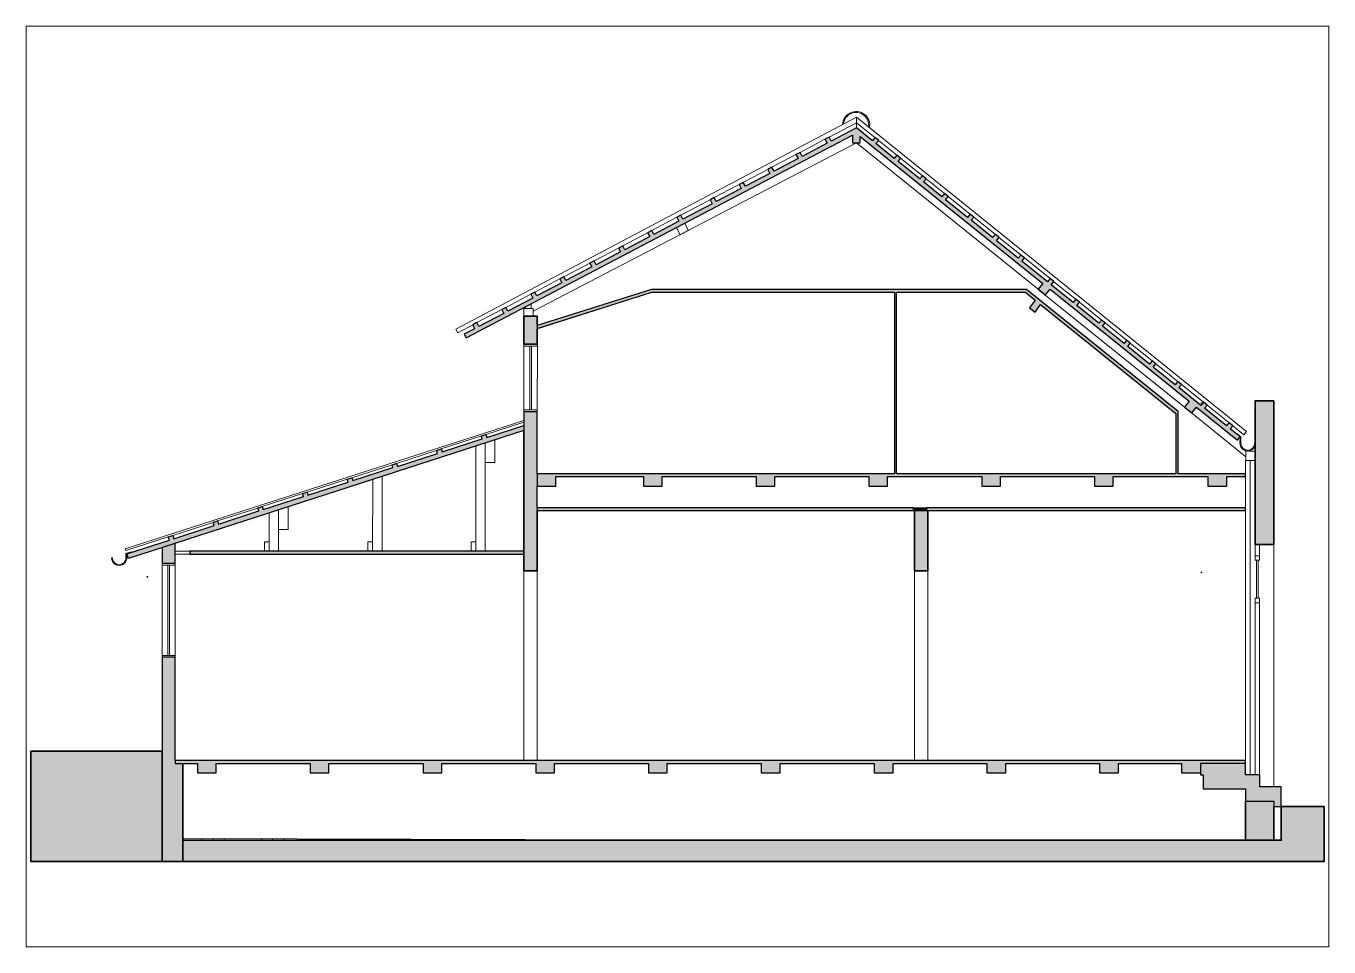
# Paper-space layout 'Layout2' of a CAD drawing. Header units: millimetres. Extents: x 30 to 267, y 21 to 189.
# The model-space entities are those that its viewports show. They can reach past a viewport. Long polylines and large blocks are cut down to what shows.
import ezdxf

# ---------------------------------------------------------------- set-up
doc = ezdxf.new("R2010")
doc.units = ezdxf.units.MM
doc.layers.get('0').update_dxf_attribs({"color": 250, "lineweight": 25})
for name, color, linetype, lineweight in [('A-ALV-___-___-EXI', 250, 'Continuous', 35), ('A-BAS-___-___-EXI', 250, 'Continuous', 35), ('A-COB-___-___-EXI', 250, 'Continuous', 25), ('A-ESC-___-___-EXI', 250, 'Continuous', 25), ('A-JAN-___-___-EXI', 250, 'Continuous', 25), ('A-PIS-___-___-EXI', 250, 'Continuous', 25), ('A-POR-___-___-EXI', 250, 'Continuous', 25)]:
    doc.layers.add(name, color=color, linetype=linetype, lineweight=lineweight)

msp = doc.modelspace()

# ---------------------------------------------------------------- hatches: boundary and pattern name
at = {"layer": 'A-ALV-___-___-EXI'}
h = msp.add_hatch(color=11, dxfattribs=at)
h.paths.add_polyline_path([(-4968, -18594), (-4968, -17556), (-5048, -17556), (-5048, -16427), (-5187, -16427), (-5187, -18594)])
h.paths.add_polyline_path([(6325, -18369), (6610, -18369), (6610, -17953), (6312, -17953), (6312, -18369)])
h.paths.add_polyline_path([(-1206, -15510), (-1206, -13824), (-1348, -13824), (-1348, -15510)])
h.paths.add_polyline_path([(2852, -15510), (2939, -15510), (2939, -14871), (2798, -14871), (2798, -15510)])
h.paths.add_polyline_path([(-5048, -15430), (-5048, -15217), (-5187, -15262), (-5187, -15430), (-5063, -15430)])
h.paths.add_polyline_path([(6610, -15230), (6610, -13706), (6414, -13706), (6414, -15230)])
h.paths.add_polyline_path([(-1206, -13106), (-1207, -12809), (-1348, -12809), (-1348, -13106), (-1207, -13106)])
at = {"layer": 'A-ALV-___-___-EXI', "lineweight": 9}
h = msp.add_hatch(color=252, dxfattribs=at)
h.paths.add_polyline_path([(-1202, -13106), (-1202, -12939), (-1206, -12940), (-1206, -13098)])
h.paths.add_polyline_path([(-1206, -12908), (-1202, -12907), (-1202, -12809), (-1206, -12809)])
at = {"layer": 'A-BAS-___-___-EXI', "true_color": 0xcb9898}
h = msp.add_hatch(color=253, dxfattribs=at)
h.paths.add_polyline_path([(-6581, -18594), (-5187, -18594), (-5187, -17425), (-6581, -17425)])
h.paths.add_polyline_path([(2852, -18594), (7146, -18594), (7146, -18012), (6690, -18012), (6690, -18369), (-4968, -18369), (-4968, -18594)])
at = {"layer": 'A-COB-___-___-EXI', "true_color": 0xc19a82}
h = msp.add_hatch(color=33, dxfattribs=at)
h.paths.add_polyline_path([(-4812, -17655), (-4613, -17655), (-4613, -17556), (-3615, -17556), (-3615, -17655), (-3416, -17655), (-3416, -17556), (-2418, -17556), (-2418, -17655), (-2220, -17655), (-2220, -17556), (-1221, -17556), (-1221, -17655), (-1023, -17655), (-1023, -17556), (-24, -17556), (-24, -17655), (174, -17655), (174, -17556), (1172, -17556), (1172, -17655), (1371, -17655), (1371, -17556), (2369, -17556), (2369, -17655), (2570, -17655), (2570, -17556), (3566, -17556), (3566, -17655), (3767, -17655), (3767, -17556), (4763, -17556), (4763, -17655), (4963, -17655), (4963, -17556), (5633, -17556), (5633, -17655), (5833, -17655), (5833, -17554), (6312, -17554), (6312, -17524), (-5048, -17524), (-5048, -17556), (-4812, -17556)])
h.paths.add_polyline_path([(-5544, -15378), (-1348, -14020), (-1348, -13967), (-1740, -14094), (-1751, -14064), (-1798, -14079), (-1789, -14110), (-2215, -14248), (-2226, -14217), (-2274, -14232), (-2264, -14264), (-2690, -14402), (-2701, -14370), (-2747, -14385), (-2737, -14415), (-3163, -14553), (-3174, -14522), (-3222, -14538), (-3212, -14569), (-3639, -14707), (-3648, -14675), (-3697, -14691), (-3687, -14722), (-4114, -14860), (-4124, -14828), (-4172, -14844), (-4160, -14875), (-4588, -15015), (-4598, -14981), (-4645, -14997), (-4634, -15031), (-5063, -15170), (-5073, -15135), (-5122, -15150), (-5110, -15185), (-5561, -15331)])
h.paths.add_polyline_path([(-2352, -15332), (-1348, -15332), (-1348, -15300), (-4894, -15300), (-4894, -15332)])
h.paths.add_polyline_path([(2787, -14871), (2787, -14842), (-1206, -14842), (-1206, -14871)])
h.paths.add_polyline_path([(5455, -14871), (6312, -14871), (6312, -14841), (2926, -14841), (2926, -14871)])
h.paths.add_polyline_path([(3710, -14611), (3710, -14510), (4708, -14510), (4708, -14611), (4906, -14611), (4906, -14510), (5911, -14510), (5911, -14611), (6112, -14611), (6112, -14510), (6312, -14510), (6312, -14480), (5595, -14480), (5595, -13820), (3988, -12526), (7, -12526), (-1207, -12908), (-1207, -12940), (12, -12555), (2587, -12555), (2587, -14480), (-1206, -14480), (-1206, -14611), (-1008, -14611), (-1008, -14510), (-79, -14510), (-79, -14611), (119, -14611), (119, -14510), (1118, -14510), (1118, -14611), (1316, -14611), (1316, -14510), (2314, -14510), (2314, -14611), (2513, -14611), (2513, -14510), (3511, -14510), (3511, -14611)])
h.paths.add_polyline_path([(2852, -14480), (2606, -14480), (2606, -12555), (3977, -12555), (4077, -12638), (4020, -12718), (4079, -12765), (4136, -12685), (5573, -13842), (5573, -14480), (5455, -14480)])
h.paths.add_polyline_path([(6226, -14124), (6253, -14090), (6147, -14004), (6175, -13970), (6135, -13938), (6108, -13973), (5876, -13786), (5904, -13751), (5865, -13720), (5837, -13755), (5603, -13566), (5630, -13533), (5592, -13501), (5566, -13536), (5332, -13348), (5360, -13313), (5320, -13281), (5293, -13317), (5061, -13129), (5088, -13094), (5048, -13062), (5022, -13098), (4793, -12914), (4820, -12878), (4782, -12849), (4753, -12884), (4520, -12695), (4550, -12661), (4510, -12629), (4482, -12663), (4250, -12475), (4277, -12441), (4237, -12410), (4210, -12444), (3938, -12225), (3965, -12190), (3927, -12161), (3900, -12194), (3667, -12007), (3695, -11971), (3655, -11941), (3627, -11975), (3400, -11791), (3427, -11757), (3389, -11726), (3361, -11760), (3127, -11572), (3154, -11538), (3116, -11506), (3089, -11541), (2895, -11384), (2922, -11350), (2882, -11318), (2855, -11352), (2623, -11166), (2650, -11131), (2612, -11099), (2583, -11134), (2389, -10977), (2418, -10943), (2378, -10911), (2351, -10946), (2181, -10810), (1915, -10950), (1892, -10907), (1848, -10930), (1871, -10973), (1605, -11113), (1584, -11070), (1540, -11093), (1562, -11135), (1307, -11269), (1284, -11228), (1240, -11251), (1263, -11293), (1003, -11429), (980, -11388), (936, -11411), (959, -11453), (693, -11593), (672, -11550), (628, -11574), (649, -11616), (340, -11778), (318, -11737), (275, -11759), (296, -11801), (32, -11940), (10, -11899), (-35, -11923), (-12, -11963), (-278, -12103), (-299, -12062), (-343, -12085), (-322, -12126), (-582, -12263), (-603, -12222), (-647, -12245), (-626, -12286), (-901, -12430), (-922, -12390), (-966, -12413), (-945, -12454), (-1209, -12593), (-1230, -12552), (-1274, -12576), (-1253, -12616), (-1518, -12755), (-1538, -12715), (-1583, -12738), (-1562, -12778), (-1827, -12918), (-1847, -12877), (-1891, -12901), (-1872, -12941), (-1981, -12999), (-1960, -13037), (2141, -10888), (2141, -10968), (2222, -10968), (2222, -10900), (4159, -12460), (4109, -12522), (4187, -12583), (4237, -12523), (5712, -13710), (5662, -13773), (5740, -13834), (5791, -13774)])
at = {"layer": 'A-COB-___-___-EXI', "lineweight": 9}
for points in [[(-1103, -12910), (20, -12555), (12, -12555), (-1025, -12883), (-1098, -12908)], [(4154, -12660), (4155, -12659), (4154, -12659)], [(-1202, -12942), (-1098, -12908), (-1025, -12883), (-1202, -12939), (-1202, -12941)], [(2926, -14858), (2926, -14841), (2787, -14842), (2787, -14857), (2852, -14857)]]:
    msp.add_hatch(color=252, dxfattribs=at).paths.add_polyline_path(points)
at = {"layer": 'A-ESC-___-___-EXI', "true_color": 0xc19a82}
msp.add_hatch(color=33, dxfattribs=at).paths.add_polyline_path([(6690, -18012), (6690, -17803), (6462, -17803), (6462, -17674), (6312, -17674), (6312, -17554), (5833, -17554), (5833, -17674), (5863, -17674), (5863, -17824), (6312, -17824), (6312, -17953), (6610, -17953), (6610, -18012)])

# ---------------------------------------------------------------- linework, layer by layer
at = {"layer": 'A-ALV-___-___-EXI', "color": 28, "lineweight": 15}
for p, q in [((6361, -14341), (6361, -17674)), ((6312, -17524), (6312, -14871)), ((6610, -15230), (6610, -17803))]:
    msp.add_line(p, q, dxfattribs=at)
at = {"layer": 'A-ALV-___-___-EXI', "color": 18, "lineweight": 9}
for p, q in [((6414, -15401), (6414, -15230)), ((6414, -15350), (6460, -15350)), ((6428, -15399), (6428, -15798)), ((6447, -15399), (6447, -15798)), ((6414, -15850), (6460, -15850))]:
    msp.add_line(p, q, dxfattribs=at)
at = {"layer": 'A-ALV-___-___-EXI'}
for p, q in [((-4968, -18369), (-4968, -17556)), ((6312, -17953), (6312, -18369)), ((6610, -18369), (6610, -18012)), ((-5187, -18594), (-4968, -18594))]:
    msp.add_line(p, q, dxfattribs=at)
for points in [[(-1206, -12908), (-1206, -12809), (-1348, -12809), (-1348, -13106), (-1206, -13106), (-1206, -12940)], [(-1348, -14020), (-1348, -15510), (-1206, -15510), (-1206, -14871)], [(2926, -14871), (2798, -14871), (2798, -15510), (2939, -15510), (2939, -14871)]]:
    msp.add_lwpolyline(points, dxfattribs=at)
at = {"layer": 'A-ALV-___-___-EXI', "color": 18, "lineweight": 9, "flags": 128}
for points in [[(-1206, -12809), (-1202, -12809), (-1202, -12907), (-1202, -12809)], [(5848, -15527), (5846, -15525), (5844, -15523), (5842, -15525), (5839, -15527), (5842, -15529), (5844, -15532), (5846, -15529)]]:
    msp.add_lwpolyline(points, close=True, dxfattribs=at)
at = {"layer": 'A-ALV-___-___-EXI'}
msp.add_lwpolyline([(6610, -13706), (6414, -13706), (6414, -15230), (6610, -15230)], close=True, dxfattribs=at)
at = {"layer": 'A-ALV-___-___-EXI', "color": 18, "lineweight": 9, "flags": 128}
for points in [[(6414, -15399), (6460, -15399), (6460, -15230)], [(6460, -17674), (6460, -15800), (6414, -15800), (6414, -17674)]]:
    msp.add_lwpolyline(points, dxfattribs=at)
at = {"layer": 'A-BAS-___-___-EXI', "color": 28, "lineweight": 15}
for p, q in [((-4968, -18350), (1089, -18369)), ((-4767, -18369), (-4767, -18350)), ((-4647, -18369), (-4647, -18352)), ((-4529, -18369), (-4529, -18352)), ((-4134, -18369), (-4134, -18352)), ((-4014, -18369), (-4014, -18354)), ((-3896, -18369), (-3896, -18354)), ((-3501, -18369), (-3501, -18354)), ((-3381, -18369), (-3381, -18356)), ((-3262, -18369), (-3262, -18356)), ((-2868, -18369), (-2868, -18356)), ((-2747, -18369), (-2747, -18358)), ((-2629, -18369), (-2629, -18358)), ((-2232, -18369), (-2232, -18358)), ((-2114, -18369), (-2114, -18360)), ((-1996, -18369), (-1996, -18360)), ((-1599, -18369), (-1599, -18360)), ((-1481, -18369), (-1481, -18362)), ((-1363, -18369), (-1363, -18362)), ((-966, -18369), (-966, -18362)), ((-848, -18369), (-848, -18364)), ((-729, -18369), (-729, -18364)), ((-333, -18369), (-333, -18364)), ((-214, -18369), (-214, -18364)), ((-96, -18369), (-96, -18366)), ((301, -18369), (301, -18366)), ((419, -18369), (419, -18366))]:
    msp.add_line(p, q, dxfattribs=at)
at = {"layer": 'A-BAS-___-___-EXI'}
for points in [[(-5187, -17425), (-6581, -17425), (-6581, -18594), (-5187, -18594)], [(-4968, -18369), (-4968, -18594), (7146, -18594), (7146, -18369), (7146, -18012), (6690, -18012), (6690, -18369)]]:
    msp.add_lwpolyline(points, close=True, dxfattribs=at)
at = {"layer": 'A-COB-___-___-EXI', "color": 18, "lineweight": 9}
for p, q in [((1584, -11070), (1848, -10930)), ((2181, -10968), (2181, -10970)), ((2417, -10944), (2611, -11100)), ((1284, -11228), (1540, -11093)), ((2649, -11131), (2882, -11319)), ((672, -11550), (1240, -11251)), ((693, -11592), (959, -11453)), ((947, -11432), (936, -11411)), ((2922, -11351), (3116, -11507)), ((318, -11737), (628, -11574)), ((3154, -11538), (3388, -11726)), ((10, -11899), (275, -11759)), ((3424, -11755), (3658, -11943)), ((-299, -12062), (-35, -11923)), ((3694, -11972), (3946, -12175)), ((-603, -12222), (-343, -12085)), ((-922, -12390), (-647, -12245)), ((3965, -12190), (4237, -12410)), ((-1230, -12552), (-966, -12413)), ((4277, -12442), (4517, -12635)), ((-1538, -12715), (-1274, -12576)), ((-1329, -12726), (-1329, -12707)), ((-1270, -12726), (-1270, -12676)), ((4399, -12596), (4482, -12663)), ((4521, -12694), (4754, -12883)), ((4549, -12661), (4798, -12861)), ((-1847, -12877), (-1583, -12738)), ((-1348, -12809), (-1348, -12728)), ((-1202, -12939), (-1202, -13106)), ((4820, -12879), (5048, -13062)), ((-1202, -13125), (-1348, -13125)), ((5087, -13094), (5320, -13282)), ((5360, -13314), (5865, -13720)), ((5904, -13751), (6135, -13938)), ((-1348, -13934), (-1751, -14064)), ((6175, -13970), (6160, -13957)), ((-1798, -14079), (-2226, -14217)), ((-1797, -14079), (-1789, -14109)), ((-2274, -14232), (-2701, -14370)), ((-2226, -14217), (-2272, -14231)), ((-1857, -15300), (-1857, -14185)), ((-1757, -15300), (-1757, -14153)), ((6405, -14160), (6414, -14158)), ((-2747, -14385), (-3174, -14522)), ((-2853, -15300), (-2853, -14508)), ((-2747, -14385), (-2737, -14415)), ((-3222, -14538), (-3648, -14675)), ((-2954, -15300), (-2952, -14539)), ((-3697, -14691), (-4124, -14828)), ((-3697, -14691), (-3687, -14722)), ((-3649, -14675), (-3678, -14685)), ((-4172, -14844), (-4598, -14981)), ((-4050, -15300), (-4050, -14894)), ((-3951, -15300), (-3951, -14862)), ((-4645, -14997), (-5073, -15135)), ((-5048, -15302), (-4894, -15302)), ((-5048, -15333), (-1348, -15333)), ((-5715, -15373), (-5726, -15373))]:
    msp.add_line(p, q, dxfattribs=at)
at = {"layer": 'A-COB-___-___-EXI', "color": 28, "lineweight": 15}
for p, q in [((4112, -12524), (5663, -13773)), ((5717, -13816), (6316, -14299)), ((6312, -14841), (6312, -14510))]:
    msp.add_line(p, q, dxfattribs=at)
at = {"layer": 'A-COB-___-___-EXI'}
msp.add_line((-1206, -14842), (-1206, -14611), dxfattribs=at)
at = {"layer": 'A-COB-___-___-EXI', "color": 18, "lineweight": 9, "flags": 128}
for points in [[(2181, -10810), (2181, -10698), (-2070, -12946), (-2049, -12984), (-1891, -12901)], [(1892, -10907), (2181, -10755), (2377, -10912)], [(6175, -13970), (6295, -14067), (6323, -14033), (2181, -10698)], [(271, -11869), (311, -11945), (400, -11899), (360, -11823)], [(-1249, -12809), (-1249, -12726), (-1348, -12726)], [(-5122, -15150), (-5572, -15295), (-5578, -15278), (-1348, -13915)], [(-1656, -14120), (-1656, -14362), (-1757, -14362)], [(-2696, -14384), (-2701, -14369), (-2729, -14379)], [(-3851, -14831), (-3851, -15071), (-3951, -15071)], [(-4100, -15300), (-4100, -15202), (-4050, -15202)], [(-3003, -15300), (-3003, -15202), (-2954, -15202)], [(-1907, -15300), (-1907, -15202), (-1857, -15202)]]:
    msp.add_lwpolyline(points, dxfattribs=at)
at = {"layer": 'A-COB-___-___-EXI'}
for points in [[(2141, -10888), (2141, -10968), (2222, -10968), (2222, -10900), (4159, -12460), (4109, -12522), (4187, -12583), (4237, -12523), (5712, -13710), (5662, -13773), (5740, -13834), (5791, -13774), (6226, -14124), (6253, -14090), (6147, -14004), (6175, -13970), (6135, -13938), (6108, -13973), (5876, -13786), (5904, -13751), (5865, -13720), (5837, -13755), (5603, -13566), (5630, -13533), (5592, -13501), (5566, -13536), (5332, -13348), (5360, -13313), (5320, -13281), (5293, -13317), (5061, -13129), (5088, -13094), (5048, -13062), (5022, -13098), (4793, -12914), (4820, -12878), (4782, -12849), (4753, -12884), (4520, -12695), (4550, -12661), (4510, -12629), (4482, -12663), (4250, -12475), (4277, -12441), (4237, -12410), (4210, -12444), (3938, -12225), (3965, -12190), (3927, -12161), (3900, -12194), (3667, -12007), (3695, -11971), (3655, -11941), (3627, -11975), (3400, -11791), (3427, -11757), (3389, -11726), (3361, -11760), (3127, -11572), (3154, -11538), (3116, -11506), (3089, -11541), (2895, -11384), (2922, -11350), (2882, -11318), (2855, -11352), (2623, -11166), (2650, -11131), (2612, -11099), (2583, -11134), (2389, -10977), (2418, -10943), (2378, -10911), (2351, -10946), (2181, -10810), (1915, -10950), (1892, -10907), (1848, -10930), (1871, -10973), (1605, -11113), (1584, -11070), (1540, -11093), (1562, -11135), (1307, -11269), (1284, -11228), (1240, -11251), (1263, -11293), (1003, -11429), (980, -11388), (936, -11411), (959, -11453), (693, -11593), (672, -11550), (628, -11574), (649, -11616), (340, -11778), (318, -11737), (275, -11759), (296, -11801), (32, -11940), (10, -11899), (-35, -11923), (-12, -11963), (-278, -12103), (-299, -12062), (-343, -12085), (-322, -12126), (-582, -12263), (-603, -12222), (-647, -12245), (-626, -12286), (-901, -12430), (-922, -12390), (-966, -12413), (-945, -12454), (-1209, -12593), (-1230, -12552), (-1274, -12576), (-1253, -12616), (-1518, -12755), (-1538, -12715), (-1583, -12738), (-1562, -12778), (-1827, -12918), (-1847, -12877), (-1891, -12901), (-1872, -12941), (-1981, -12999), (-1960, -13037)], [(-79, -14611), (119, -14611), (119, -14510), (1118, -14510), (1118, -14611), (1316, -14611), (1316, -14510), (2314, -14510), (2314, -14611), (2513, -14611), (2513, -14510), (3511, -14510), (3511, -14611), (3710, -14611), (3710, -14510), (4708, -14510), (4708, -14611), (4906, -14611), (4906, -14510), (5911, -14510), (5911, -14611), (6112, -14611), (6112, -14510), (6312, -14510), (6312, -14480), (5595, -14480), (5595, -13820), (3988, -12526), (7, -12526), (-1207, -12908), (-1207, -12940), (12, -12555), (2587, -12555), (2587, -14480), (-1206, -14480), (-1206, -14611), (-1008, -14611), (-1008, -14510), (-79, -14510)], [(5573, -14480), (2606, -14480), (2606, -12555), (3977, -12555), (4077, -12638), (4020, -12718), (4079, -12765), (4136, -12685), (5573, -13842)], [(2787, -14871), (2787, -14842), (-1206, -14842), (-1206, -14871)], [(6312, -14871), (6312, -14841), (2926, -14841), (2926, -14871)], [(-1348, -15332), (-1348, -15300), (-4894, -15300), (-4894, -15332)]]:
    msp.add_lwpolyline(points, close=True, dxfattribs=at)
at = {"layer": 'A-COB-___-___-EXI', "color": 28, "lineweight": 15, "flags": 128}
for points in [[(-1249, -12756), (2181, -10970), (4109, -12522)], [(6312, -14480), (6312, -14341), (6414, -14341), (6316, -14341), (6316, -14242), (6414, -14242)]]:
    msp.add_lwpolyline(points, dxfattribs=at)
at = {"layer": 'A-COB-___-___-EXI', "color": 252, "lineweight": 9, "flags": 128}
for points in [[(-1202, -12942), (20, -12555), (-1103, -12910), (-1025, -12883), (-1103, -12910), (-1111, -12910), (-1103, -12910), (-1202, -12942), (-1202, -12939), (-1202, -13106), (-1206, -13098), (-1202, -13106), (-1206, -13106), (-1202, -13106), (-1206, -13824)], [(4185, -12684), (4155, -12659), (4154, -12659), (4155, -12659), (4152, -12658), (4155, -12659), (4138, -12647)]]:
    msp.add_lwpolyline(points, dxfattribs=at)
at = {"layer": 'A-COB-___-___-EXI', "color": 252, "lineweight": 9}
for points in [[(4000, -12535), (3988, -12526), (5595, -13820)], [(4103, -12618), (4096, -12612), (4063, -12587)], [(4854, -13263), (5573, -13843), (5560, -13831)], [(2798, -14841), (2798, -14871), (2787, -14871), (2796, -14871)]]:
    msp.add_lwpolyline(points, dxfattribs=at)
at = {"layer": 'A-COB-___-___-EXI'}
for points in [[(-1206, -14480), (-1206, -13824), (-1348, -13824), (-1348, -13967), (-1348, -13995), (-1348, -14020), (-5544, -15378), (-5561, -15331), (-5110, -15185), (-5122, -15150), (-5073, -15135), (-5063, -15170), (-4634, -15031), (-4645, -14997), (-4598, -14981), (-4588, -15015), (-4160, -14875), (-4172, -14844), (-4124, -14828), (-4114, -14860), (-3687, -14722), (-3697, -14691), (-3648, -14675), (-3639, -14707), (-3212, -14569), (-3222, -14538), (-3174, -14522), (-3163, -14553), (-2737, -14415), (-2747, -14385), (-2701, -14370), (-2690, -14402), (-2264, -14264), (-2274, -14232), (-2226, -14217), (-2215, -14248), (-1789, -14110), (-1798, -14079), (-1751, -14064), (-1740, -14094), (-1348, -13967)], [(-5187, -15262), (-5187, -15430), (-5048, -15430), (-5048, -15217), (-5052, -15218)]]:
    msp.add_lwpolyline(points, dxfattribs=at)
at = {"layer": 'A-COB-___-___-EXI', "color": 18, "lineweight": 9, "flags": 128}
for points in [[(5848, -13733), (5846, -13731), (5844, -13729), (5842, -13731), (5839, -13733), (5842, -13735), (5844, -13737), (5846, -13735)], [(6262, -14160), (6251, -14160), (6253, -14090), (6215, -14058), (6219, -14052), (6262, -14088)], [(-1553, -15333), (-1472, -15333)]]:
    msp.add_lwpolyline(points, close=True, dxfattribs=at)
at = {"layer": 'A-COB-___-___-EXI', "color": 18, "lineweight": 9}
for points in [[(-3176, -14523), (-3222, -14537), (-3212, -14569)], [(-4138, -14833), (-4172, -14843), (-4162, -14876)], [(-4599, -14981), (-4647, -14995), (-4635, -15031)], [(-5561, -15331), (-5561, -15373), (-5572, -15373), (-5572, -15327), (-5517, -15308), (-5515, -15316)]]:
    msp.add_lwpolyline(points, dxfattribs=at)
at = {"layer": 'A-COB-___-___-EXI', "color": 252, "lineweight": 9, "flags": 128}
for points in [[(-1206, -14841), (-1090, -14842), (-1206, -14841), (2926, -14841)], [(2926, -14841), (-1206, -14841)]]:
    msp.add_lwpolyline(points, close=True, dxfattribs=at)
at = {"layer": 'A-COB-___-___-EXI', "color": 252, "lineweight": 9}
msp.add_lwpolyline([(2787, -14857), (2926, -14858)], close=True, dxfattribs=at)
at = {"layer": 'A-COB-___-___-EXI', "color": 18, "lineweight": 9}
for points, knots in [([(2321, -10806), (2330, -10753), (2309, -10699), (2266, -10667), (2224, -10634), (2167, -10627), (2118, -10650), (2069, -10672), (2037, -10720), (2034, -10773)], [0, 0, 0, 0, 1, 1, 1, 2, 2, 2, 3, 3, 3, 3]), ([(2311, -10798), (2317, -10751), (2297, -10703), (2259, -10674), (2221, -10645), (2170, -10639), (2126, -10658), (2081, -10677), (2051, -10718), (2045, -10765)], [0, 0, 0, 0, 1, 1, 1, 2, 2, 2, 3, 3, 3, 3]), ([(6253, -14159), (6253, -14204), (6290, -14240), (6335, -14240), (6377, -14240), (6411, -14208), (6415, -14167)], [0, 0, 0, 0, 1, 1, 1, 1.935906, 1.935906, 1.935906, 1.935906]), ([(6262, -14158), (6262, -14199), (6294, -14231), (6334, -14231), (6375, -14231), (6407, -14199), (6407, -14159)], [0, 0, 0, 0, 1, 1, 1, 2, 2, 2, 2]), ([(-5724, -15372), (-5724, -15417), (-5687, -15453), (-5643, -15453), (-5598, -15454), (-5561, -15417), (-5561, -15372)], [0, 0, 0, 0, 1, 1, 1, 2, 2, 2, 2]), ([(-5715, -15372), (-5715, -15413), (-5682, -15445), (-5642, -15445), (-5602, -15445), (-5569, -15412), (-5570, -15372)], [0, 0, 0, 0, 1, 1, 1, 2, 2, 2, 2])]:
    msp.add_open_spline(points, degree=3, knots=knots, dxfattribs=at)
at = {"layer": 'A-ESC-___-___-EXI'}
msp.add_lwpolyline([(6610, -17953), (6610, -18012), (6690, -18012), (6690, -17803), (6462, -17803), (6462, -17674), (6312, -17674), (6312, -17554), (5833, -17554), (5833, -17674), (5863, -17674), (5863, -17824), (6312, -17824), (6312, -17953)], close=True, dxfattribs=at)
at = {"layer": 'A-ESC-___-___-EXI', "color": 18, "lineweight": 9, "flags": 128}
for points in [[(6093, -17824), (6095, -17826), (6097, -17824)], [(6310, -17824), (6308, -17826), (6310, -17828), (6312, -17830)]]:
    msp.add_lwpolyline(points, dxfattribs=at)
at = {"layer": 'A-JAN-___-___-EXI', "color": 18, "lineweight": 9}
for p, q in [((-1348, -13106), (-1348, -13824)), ((-1285, -13125), (-1285, -13803)), ((-1266, -13125), (-1266, -13803)), ((-1348, -13803), (-1206, -13803)), ((-5048, -15449), (-5187, -15449)), ((-5126, -15449), (-5126, -16408)), ((-5107, -15449), (-5107, -16408)), ((-5048, -16427), (-5048, -15430)), ((-5187, -16408), (-5048, -16408))]:
    msp.add_line(p, q, dxfattribs=at)
msp.add_lwpolyline([(-5187, -15551), (-5187, -15430), (-5187, -16427), (-5187, -15430), (-5187, -15532)], dxfattribs=at)
at = {"layer": 'A-JAN-___-___-EXI', "color": 18, "lineweight": 9, "flags": 128}
msp.add_lwpolyline([(-5339, -15574), (-5342, -15572), (-5344, -15570), (-5346, -15572), (-5348, -15574), (-5346, -15576), (-5344, -15578), (-5342, -15576)], close=True, dxfattribs=at)
at = {"layer": 'A-PIS-___-___-EXI'}
for points in [[(-5048, -17524), (-5048, -16427), (-5187, -16427), (-5187, -17425)], [(6312, -17554), (6312, -17524), (-862, -17524), (-5048, -17524), (-5048, -17556), (-4812, -17556), (-4812, -17655), (-4613, -17655), (-4613, -17556), (-3615, -17556), (-3615, -17655), (-3416, -17655), (-3416, -17556), (-2418, -17556), (-2418, -17655), (-2220, -17655), (-2220, -17556), (-1221, -17556), (-1221, -17655), (-1023, -17655), (-1023, -17556), (-24, -17556), (-24, -17655), (174, -17655), (174, -17556), (1172, -17556), (1172, -17655), (1371, -17655), (1371, -17556), (2369, -17556), (2369, -17655), (2570, -17655), (2570, -17556), (3566, -17556), (3566, -17655), (3767, -17655), (3767, -17556), (4763, -17556), (4763, -17655), (4963, -17655), (4963, -17556), (5633, -17556), (5633, -17655), (5833, -17655)]]:
    msp.add_lwpolyline(points, dxfattribs=at)
at = {"layer": 'A-POR-___-___-EXI', "color": 251, "lineweight": 15}
for p, q in [((-1206, -15510), (-1206, -17524)), ((2798, -17524), (2798, -15510)), ((2939, -15510), (2939, -17524))]:
    msp.add_line(p, q, dxfattribs=at)
at = {"layer": 'A-POR-___-___-EXI', "color": 28, "lineweight": 15}
msp.add_lwpolyline([(-1348, -15510), (-1348, -17524)], close=True, dxfattribs=at)

psp = doc.layouts.new('Layout2')

# ---------------------------------------------------------------- viewports
at = {"layer": '0'}
psp.add_viewport(center=(148.5, 104.94), size=(237.6, 167.9109), view_center_point=(282.72, -14615.78), view_height=9771.8931, dxfattribs=at)

doc.saveas('drawing.dxf')
